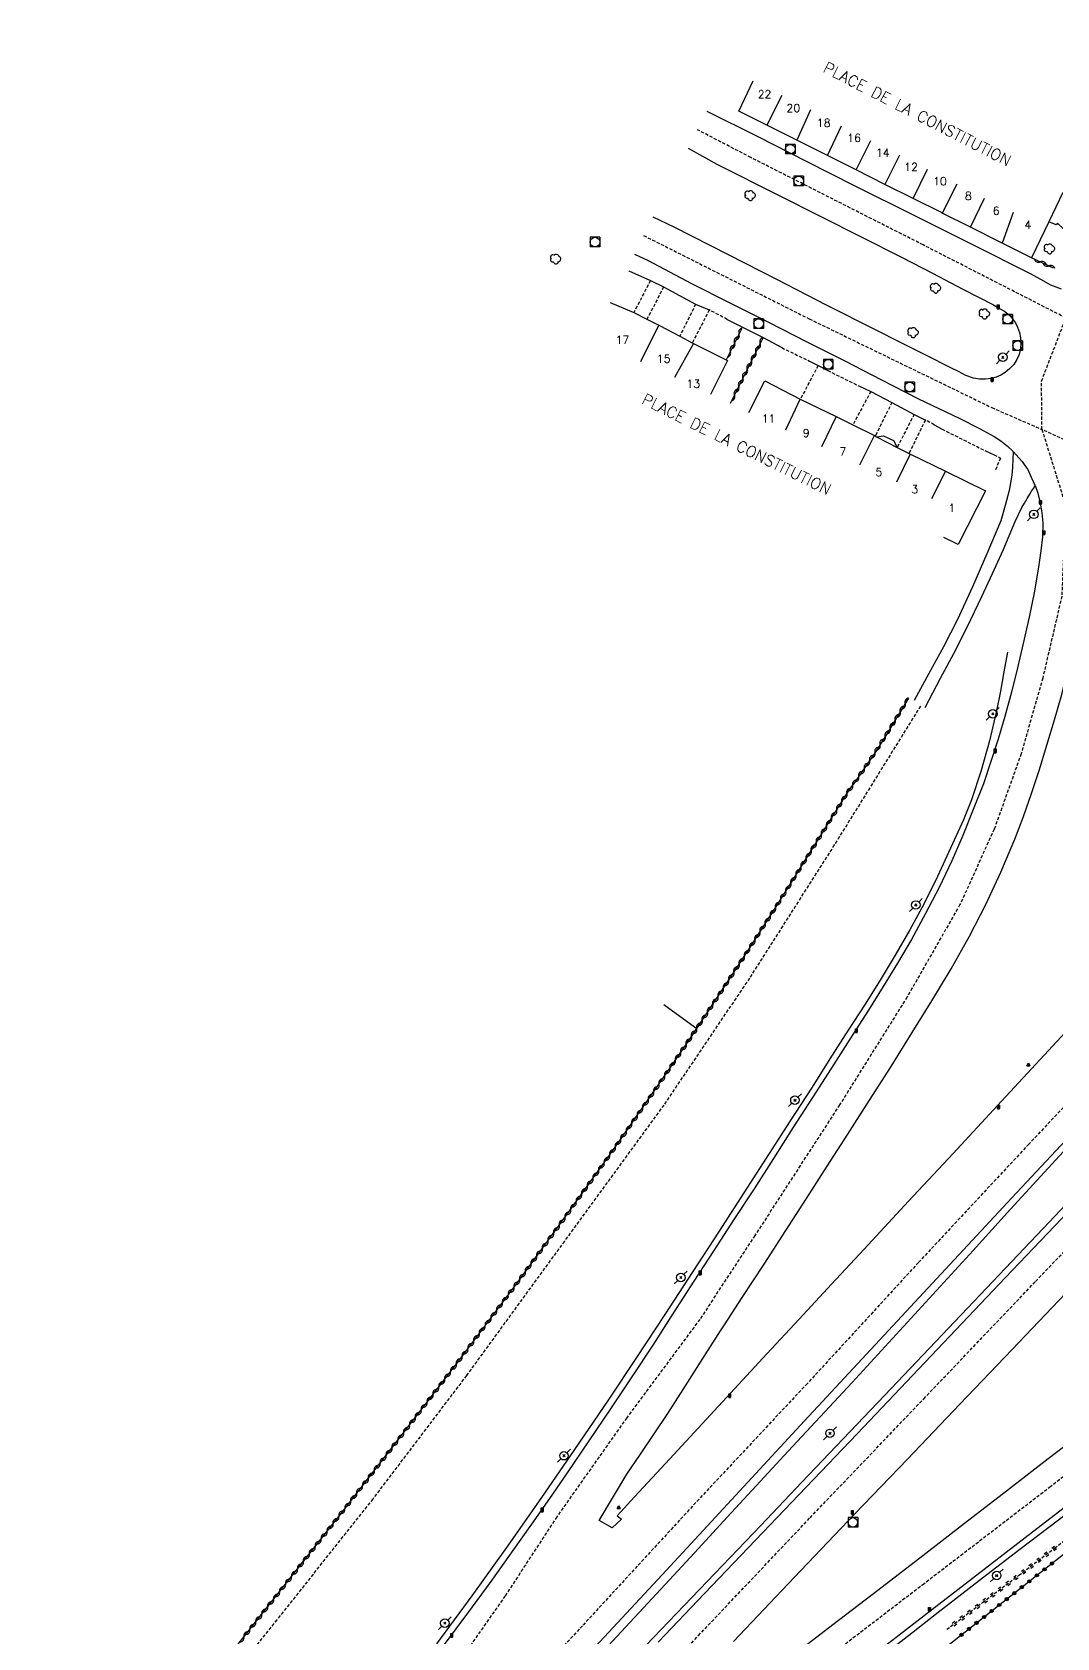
# Model space of a CAD drawing. Header units: millimetres. Extents: x 154000 to 155001, y 120000 to 121000.
# Drawn here: x 154120.4 to 154280.4, y 120240.1 to 120490.8 of the extents above; entities that cross this region are included whole.
import ezdxf
from ezdxf.enums import TextEntityAlignment as Align

# ---------------------------------------------------------------- set-up
doc = ezdxf.new("R2010")
doc.units = ezdxf.units.MM
doc.linetypes.add('DASHED', pattern=[0.75, 0.5, -0.25])
doc.layers.get('0').update_dxf_attribs({"linetype": 'CONTINUOUS'})
for name, color, linetype in [('W0001', 6, 'DASHED'), ('W0008', 7, 'CONTINUOUS'), ('W0010', 4, 'CONTINUOUS'), ('W0014', 7, 'CONTINUOUS'), ('W0070', 7, 'DASHED'), ('W0071', 7, 'CONTINUOUS'), ('W0101', 7, 'CONTINUOUS'), ('W0104', 1, 'CONTINUOUS'), ('W0112', 1, 'DASHED'), ('W0220', 5, 'DASHED'), ('W0300', 7, 'CONTINUOUS'), ('W0310', 3, 'CONTINUOUS'), ('W0323', 7, 'CONTINUOUS'), ('W0330', 7, 'CONTINUOUS'), ('W0401', 7, 'CONTINUOUS'), ('W0420', 7, 'CONTINUOUS'), ('W0473', 7, 'CONTINUOUS'), ('W0850', 7, 'CONTINUOUS'), ('W0989', 7, 'CONTINUOUS'), ('W0991', 7, 'CONTINUOUS'), ('W1102', 7, 'CONTINUOUS')]:
    doc.layers.add(name, color=color, linetype=linetype)
doc.styles.get("Standard").update_dxf_attribs({"font": 'romans.shx', "width": 0.85})

# ---------------------------------------------------------------- blocks, each defined once
blk = doc.blocks.new('T473')
for p, q in [((-0.166667, 0.166667), (0.166667, -0.166667)), ((-0.166667, -0.166667), (0.166667, 0.166667)), ((0.500001, 0.500001), (1.000002, 1.000002)), ((-1.000002, -1.000002), (-0.500001, -0.500001))]:
    blk.add_line(p, q)
blk.add_ellipse((0, 0), major_axis=(0.471405, 0.471405), ratio=1, start_param=5.4977871438, end_param=11.780972451)
blk = doc.blocks.new('T420')
for p, q in [((0.75, 0.75), (-0.75, 0.75)), ((-0.75, 0.75), (-0.75, -0.75)), ((0.75, 0.75), (0.75, -0.75)), ((0.75, -0.75), (-0.75, -0.75))]:
    blk.add_line(p, q)
blk.add_ellipse((0, 0), major_axis=(-0.53, 0.53), ratio=1, start_param=3.926991, end_param=10.210176)
blk = doc.blocks.new('T401')
for p, q in [((-0.3, 0.3), (0, 0.3)), ((-0.3, -0.25), (-0.3, 0.3)), ((-0.3, 0.15), (0, 0.15)), ((-0.3, 0), (0, 0)), ((0, 0.3), (0, -0.25)), ((-0.3, -0.15), (0, -0.15)), ((-0.3, -0.25), (-0.3, -0.3)), ((-0.3, -0.3), (0, -0.3)), ((0, -0.3), (0, -0.25))]:
    blk.add_line(p, q)
blk = doc.blocks.new('T300')
for p, q in [((-0.8, 0.51), (-0.86, 0.34)), ((-0.86, 0.34), (-0.86, 0.17)), ((-0.86, 0.17), (-0.74, 0.06)), ((-0.69, 0.63), (-0.8, 0.51)), ((-0.8, -0.06), (-0.74, 0.06)), ((-0.74, 0.06), (-0.69, 0.11)), ((-0.57, 0.69), (-0.69, 0.63)), ((-0.46, 0.69), (-0.57, 0.69)), ((-0.29, 0.63), (-0.46, 0.69)), ((-0.29, 0.63), (-0.17, 0.74)), ((-0.23, 0.57), (-0.29, 0.63)), ((-0.17, 0.74), (-0.06, 0.8)), ((-0.06, 0.8), (0.06, 0.8)), ((0.06, 0.8), (0.23, 0.74)), ((0.23, 0.74), (0.34, 0.63)), ((0.34, 0.63), (0.4, 0.51)), ((0.46, 0.46), (0.34, 0.46)), ((0.4, 0.51), (0.4, 0.46)), ((0.57, 0.4), (0.46, 0.46)), ((0.57, 0.4), (0.69, 0.29)), ((0.69, 0.29), (0.74, 0.17)), ((0.74, 0.06), (0.69, -0.17)), ((0.74, 0.17), (0.74, 0.06)), ((-0.8, -0.17), (-0.8, -0.06)), ((-0.8, -0.23), (-0.8, -0.17)), ((-0.74, -0.34), (-0.8, -0.23)), ((-0.69, -0.4), (-0.74, -0.34)), ((-0.51, -0.46), (-0.69, -0.4)), ((-0.4, -0.46), (-0.51, -0.46)), ((-0.4, -0.46), (-0.34, -0.46)), ((-0.34, -0.46), (-0.34, -0.4)), ((-0.34, -0.51), (-0.34, -0.46)), ((-0.29, -0.63), (-0.34, -0.51)), ((-0.17, -0.74), (-0.29, -0.63)), ((-0.06, -0.8), (-0.17, -0.74)), ((0.06, -0.8), (-0.06, -0.8)), ((0.17, -0.74), (0.06, -0.8)), ((0.23, -0.69), (0.17, -0.74)), ((0.29, -0.46), (0.23, -0.46)), ((0.29, -0.63), (0.23, -0.69)), ((0.46, -0.4), (0.29, -0.46)), ((0.34, -0.51), (0.29, -0.63)), ((0.34, -0.51), (0.34, -0.46)), ((0.57, -0.34), (0.46, -0.4)), ((0.63, -0.29), (0.57, -0.34)), ((0.69, -0.17), (0.63, -0.29))]:
    blk.add_line(p, q)
blk = doc.blocks.new('T850')
for p, q in [((-0.25, -0.15), (0, 0.32)), ((0, 0.32), (0.25, -0.15)), ((-0.25, -0.15), (0.25, -0.15))]:
    blk.add_line(p, q)
for major_axis in [(-0.106, 0.106), (-0.0354, 0.0354), (-0.0236, 0.0236)]:
    blk.add_ellipse((0, 0), major_axis=major_axis, ratio=1, start_param=3.926991, end_param=10.210176)
blk = doc.blocks.new('t323o')
at = {"color": 0, "linetype": 'Continuous'}
for radius in [0.25, 0.15]:
    blk.add_circle((0, 0), radius, dxfattribs=at)
blk = doc.blocks.new('t310o')
at = {"color": 0, "linetype": 'Continuous'}
for centre, start, end in [((-0.5, 0.38), 216.8699, 323.1304), ((0.5, -0.37), 36.8699, 143.1303)]:
    blk.add_arc(centre, 0.625, start, end, dxfattribs=at)
blk = doc.blocks.new('t220o')
at = {"color": 0, "linetype": 'Continuous'}
for p, q in [((-0.25, 0.25), (0.25, 0.25)), ((-0.25, -0.25), (0.25, -0.25))]:
    blk.add_line(p, q, dxfattribs=at)

msp = doc.modelspace()

# ---------------------------------------------------------------- linework, layer by layer
at = {"layer": 'W0001'}
for points in [[(154171.76, 120185.08), (154189.13, 120203.39), (154206.75, 120221.89), (154224.43, 120240.4), (154241.86, 120258.82), (154259.6, 120277.38), (154277.08, 120295.73), (154294.6, 120314.16), (154312.08, 120332.75), (154329.57, 120351.24), (154345.09, 120367.69), (154373.43, 120398), (154407.88, 120434.68), (154442.46, 120470.79), (154468.16, 120494.96), (154498.66, 120518.19), (154520.18, 120530.9), (154545.26, 120542.82), (154569.3, 120552.3), (154604.66, 120564.8), (154638.32, 120575.86)], [(154638.32, 120575.86), (154615.09, 120559.85), (154584.36, 120543.37), (154555.14, 120525.86), (154535.8, 120512.15), (154522.09, 120502.43), (154503.79, 120487.99), (154479.05, 120466.77), (154453.69, 120446.08), (154430.51, 120431.85), (154407.14, 120422.5), (154343.06, 120414.46), (154315.07, 120418.05), (154291.08, 120422.67), (154278.06, 120428.77)], [(154171.76, 120185.08), (154199.54, 120202.23), (154219.56, 120217.66), (154239.63, 120233.21), (154259.41, 120248.36), (154279.25, 120263.59), (154299.51, 120279.31), (154309.41, 120286.84), (154329.1, 120302.12), (154348.76, 120317.52), (154368.41, 120333.15), (154387.62, 120349.2), (154406.63, 120365.51), (154434.14, 120390.23), (154461.32, 120416.25), (154485.56, 120440.14), (154512.93, 120465.66), (154522.62, 120473.74), (154544.76, 120490.97), (154575.14, 120511.91), (154607.08, 120531.09), (154640.62, 120548.01), (154678.9, 120564.32)], [(154432, 120483.12), (154398.94, 120447.96), (154364.98, 120411.92), (154338.11, 120383.43), (154321.8, 120366), (154293.73, 120336.02), (154276.01, 120317.16), (154258.79, 120298.68), (154241.44, 120279.79), (154224.02, 120261.18), (154206.33, 120241.96), (154189.04, 120223.31), (154173.26, 120206.33), (154155.91, 120187.7), (154145.33, 120176.34)], [(154281.8, 120446.18), (154259.52, 120457.58), (154232.62, 120471.23), (154224.27, 120475.57)], [(154215.88, 120459.05), (154241.73, 120446.04), (154270.23, 120432.18), (154278.06, 120428.77)], [(154278.06, 120428.77), (154278, 120436.32), (154281.8, 120446.18)], [(154278.06, 120428.77), (154281.75, 120416.91), (154281.16, 120402.73), (154278.18, 120389.92), (154274.82, 120378.13), (154270.62, 120366.34), (154265.26, 120354.58), (154257.01, 120340.14), (154246.47, 120323.29), (154233.25, 120302.9), (154224.64, 120289.79), (154213.24, 120274.43), (154202.33, 120258.98), (154194.25, 120246.6), (154184.22, 120232.29), (154173.77, 120217.82), (154163.1, 120204.26), (154152.84, 120189.67), (154145.33, 120176.34)]]:
    msp.add_lwpolyline(points, dxfattribs=at)
at = {"layer": 'W0008'}
for points in [[(154222.85, 120472.67), (154227.31, 120470.19), (154237.02, 120465.32), (154243.42, 120462.1), (154249.83, 120458.87), (154256.22, 120455.62), (154260.98, 120453.16), (154265.73, 120450.69), (154270.48, 120448.21), (154271.35, 120447.72), (154272.22, 120447.22), (154272.98, 120446.62), (154273.48, 120446.04), (154273.91, 120445.4), (154274.26, 120444.73), (154274.55, 120443.92), (154274.73, 120443.07), (154274.79, 120442.23), (154274.7, 120441.35), (154274.49, 120440.47), (154274.15, 120439.67), (154273.65, 120438.91), (154273.02, 120438.22), (154272.31, 120437.65), (154271.64, 120437.24), (154270.9, 120436.93), (154270.15, 120436.71), (154269.24, 120436.61), (154268.31, 120436.64), (154267.4, 120436.78), (154266.19, 120437.19), (154265.02, 120437.8), (154263.86, 120438.41), (154259.93, 120440.37), (154256, 120442.34), (154252.07, 120444.31), (154244.42, 120448.2), (154236.78, 120452.13), (154229.14, 120456.05), (154220.65, 120460.38), (154217.37, 120461.9)], [(154273.55, 120425.33), (154273.61, 120425.28), (154274.48, 120424.32), (154274.95, 120423.74), (154275.4, 120423.13), (154275.84, 120422.52)], [(154275.84, 120422.52), (154276.4, 120421.3), (154276.96, 120420.07), (154276.98, 120420.01), (154277.42, 120418.81), (154277.8, 120417.3), (154278.06, 120415.74), (154278.2, 120414.18), (154278.16, 120412.01), (154277.89, 120409.82), (154277.58, 120407.64), (154276.91, 120403.52), (154276.06, 120399.43), (154275.13, 120395.35), (154274.24, 120391.52), (154273.3, 120387.72), (154272.27, 120383.93), (154271.21, 120380.42), (154270.08, 120376.93), (154268.96, 120373.44)], [(154277.65, 120375.5), (154278.85, 120379.46), (154280.04, 120383.42), (154281.15, 120387.4), (154282.32, 120392.03), (154283.39, 120396.69), (154284.31, 120401.38), (154285.03, 120405.32), (154285.66, 120409.27), (154285.98, 120413.24), (154286, 120414.29), (154285.99, 120415.34), (154285.98, 120416.39)], [(154213.28, 120265.6), (154215.41, 120268.76), (154217.54, 120271.92), (154219.65, 120275.1), (154222.41, 120279.39), (154225.13, 120283.7), (154227.87, 120288), (154228.48, 120288.94), (154231.26, 120293.23), (154234.68, 120298.44), (154238.08, 120303.65), (154241.32, 120308.67), (154244.55, 120313.7), (154247.76, 120318.73), (154251.14, 120324), (154254.51, 120329.27), (154257.82, 120334.58), (154260.89, 120339.54), (154263.91, 120344.54), (154266.76, 120349.63), (154269.29, 120354.59), (154271.66, 120359.64), (154273.84, 120364.76), (154275.17, 120368.32), (154276.41, 120371.91), (154277.65, 120375.5)], [(154268.96, 120373.44), (154267.34, 120369.41), (154265.72, 120365.38), (154263.99, 120361.4), (154262, 120357.25), (154259.89, 120353.16), (154257.68, 120349.12), (154255.52, 120345.41), (154253.26, 120341.75), (154250.99, 120338.1), (154248.09, 120333.53), (154245.15, 120328.98), (154242.22, 120324.44), (154239.18, 120319.69), (154236.15, 120314.94), (154233.11, 120310.2), (154229.98, 120305.38), (154226.85, 120300.56), (154223.71, 120295.74), (154220.5, 120290.76), (154217.29, 120285.79), (154214.05, 120280.83), (154210.71, 120275.81), (154207.34, 120270.81), (154203.94, 120265.83), (154201.17, 120261.82), (154198.39, 120257.82), (154195.58, 120253.84), (154192, 120248.87), (154188.38, 120243.92), (154184.73, 120239.01)], [(154314.44, 120369.57), (154307.94, 120362.67), (154301.44, 120355.78), (154294.96, 120348.87), (154287.01, 120340.33), (154279.08, 120331.76), (154271.14, 120323.2), (154264.19, 120315.72), (154257.24, 120308.25), (154250.29, 120300.77), (154245.22, 120295.31), (154240.16, 120289.85), (154235.09, 120284.39), (154230.04, 120278.94), (154224.99, 120273.49), (154219.95, 120268.03), (154217.21, 120265.05), (154214.47, 120262.07), (154211.73, 120259.09), (154212.4, 120258.59), (154210.96, 120257.24), (154208.92, 120258.4), (154213.28, 120265.6)], [(154218.17, 120239.37), (154225.37, 120246.97), (154233.32, 120255.29), (154241.27, 120263.61), (154249.21, 120271.93), (154256.92, 120280.04), (154264.62, 120288.16), (154272.32, 120296.27), (154277.85, 120302.08), (154283.38, 120307.88), (154288.91, 120313.7), (154295.62, 120320.8), (154302.32, 120327.92), (154309.02, 120335.03), (154313.98, 120340.27), (154318.93, 120345.51), (154323.89, 120350.74), (154329.31, 120356.49), (154334.73, 120362.23), (154340.14, 120367.98)], [(154298.68, 120335.81), (154290.23, 120326.79), (154281.79, 120317.78), (154273.35, 120308.76), (154262.33, 120296.93), (154251.33, 120285.09), (154240.34, 120273.24), (154233.37, 120265.71), (154226.4, 120258.17), (154219.44, 120250.64), (154209.74, 120240.18), (154200.04, 120229.73), (154190.34, 120219.29), (154180.63, 120208.83), (154170.92, 120198.37), (154161.21, 120187.92), (154153.24, 120179.37), (154150.1, 120176)], [(154229.9, 120239.5), (154239.38, 120249.46), (154248.86, 120259.4), (154257.05, 120267.97), (154265.23, 120276.54), (154273.41, 120285.1), (154279.68, 120291.67), (154285.95, 120298.24), (154292.19, 120304.83), (154296.2, 120309.1), (154300.19, 120313.39), (154304.19, 120317.68)], [(154295.16, 120280.35), (154289.79, 120276.23), (154284.43, 120272.11), (154279.06, 120267.99), (154272.52, 120262.95), (154265.99, 120257.91), (154259.45, 120252.87), (154252.43, 120247.47), (154245.42, 120242.07), (154238.4, 120236.67)], [(154173.24, 120176), (154173.43, 120176.18), (154174.87, 120177.5), (154179.85, 120181.62), (154185.04, 120185.5), (154190.22, 120189.38), (154195.48, 120193.48), (154200.74, 120197.58), (154206, 120201.67), (154210.14, 120204.88), (154214.28, 120208.09), (154218.42, 120211.3), (154224.78, 120216.28), (154231.14, 120221.27), (154237.49, 120226.25), (154245.26, 120232.31), (154253.03, 120238.37), (154260.81, 120244.41), (154275.44, 120255.74), (154290.1, 120267.04), (154304.75, 120278.33)]]:
    msp.add_lwpolyline(points, dxfattribs=at)
at = {"layer": 'W0010'}
for points in [[(154272.66, 120394), (154272.12, 120390.94), (154271.58, 120387.88), (154270.97, 120384.84), (154269.85, 120380.15), (154268.57, 120375.5), (154267.04, 120370.94), (154266.64, 120369.88), (154266.22, 120368.83), (154265.81, 120367.78)], [(154335.47, 120373.66), (154328.66, 120366.38), (154321.84, 120359.1), (154315.03, 120351.82), (154310.91, 120347.42), (154306.8, 120343.02), (154302.68, 120338.62), (154296.75, 120332.36), (154290.81, 120326.11), (154284.9, 120319.82), (154279.01, 120313.42), (154273.16, 120306.99), (154267.3, 120300.55), (154261.03, 120293.67), (154254.74, 120286.79), (154248.44, 120279.93), (154243.45, 120274.56), (154238.45, 120269.19), (154233.45, 120263.82), (154228.93, 120258.92), (154224.42, 120254.02), (154219.9, 120249.12), (154214.46, 120243.23), (154209.01, 120237.35)], [(154265.81, 120367.78), (154263.78, 120363.38), (154261.76, 120358.98), (154259.61, 120354.64), (154257.42, 120350.64), (154255.13, 120346.69), (154252.78, 120342.78), (154250.34, 120338.84), (154247.83, 120334.94), (154245.33, 120331.04), (154242.06, 120325.92), (154238.78, 120320.81), (154235.49, 120315.7), (154231.53, 120309.54), (154227.55, 120303.4), (154223.56, 120297.26), (154219.18, 120290.55), (154214.77, 120283.86), (154210.33, 120277.2), (154205.11, 120269.49), (154199.84, 120261.81), (154194.49, 120254.18), (154189.07, 120246.64), (154183.56, 120239.14)], [(154216.21, 120238.88), (154222.19, 120245.12), (154228.17, 120251.36), (154234.15, 120257.6), (154240.6, 120264.36), (154247.03, 120271.14), (154253.47, 120277.92), (154259.45, 120284.2), (154265.44, 120290.48), (154271.41, 120296.76), (154279.2, 120304.99), (154286.98, 120313.23), (154294.76, 120321.46), (154302.11, 120329.22), (154309.46, 120336.97), (154316.81, 120344.72), (154320.45, 120348.55), (154324.09, 120352.39), (154327.72, 120356.23)], [(154252.45, 120236.72), (154257.71, 120240.81), (154261.39, 120243.68), (154265.08, 120246.55), (154268.77, 120249.42), (154274.59, 120253.89), (154280.43, 120258.35), (154286.27, 120262.81), (154292.51, 120267.61), (154298.73, 120272.41), (154304.95, 120277.24), (154307.16, 120278.97), (154309.37, 120280.71), (154311.58, 120282.44)]]:
    msp.add_lwpolyline(points, dxfattribs=at)
at = {"layer": 'W0014'}
for points in [[(154281.13, 120450.69), (154279.46, 120451.31), (154277.87, 120452.2), (154276.29, 120453.09), (154267.15, 120457.65), (154258.01, 120462.21), (154248.88, 120466.78), (154241.32, 120470.61), (154233.76, 120474.45), (154225.78, 120478.42)], [(154214.45, 120456.16), (154216.61, 120455.16), (154223.33, 120451.56), (154229.35, 120448.53), (154235.37, 120445.51), (154241.38, 120442.47), (154247.2, 120439.51), (154253, 120436.54), (154258.81, 120433.56)], [(154213.58, 120453.55), (154216.93, 120452.01), (154219, 120451.02)], [(154219, 120451.02), (154224, 120448.31), (154226.13, 120447.44)], [(154228.93, 120445.96), (154234.52, 120443.12), (154237.44, 120441.54)], [(154241.77, 120439.44), (154243.11, 120438.75)], [(154243.11, 120438.75), (154244.61, 120437.98)], [(154249.48, 120435.56), (154251.35, 120434.7), (154254.64, 120432.99), (154258.11, 120431.12), (154259.86, 120430.24)], [(154258.81, 120433.56), (154261.98, 120432.05), (154265.16, 120430.53), (154268.29, 120428.92), (154269.44, 120428.31), (154270.59, 120427.69), (154271.67, 120426.99), (154272.67, 120426.17), (154273.53, 120425.36)], [(154261.24, 120429.5), (154262.46, 120428.82)], [(154269.27, 120425.41), (154270.6, 120424.82)]]:
    msp.add_lwpolyline(points, dxfattribs=at)
at = {"layer": 'W0070'}
msp.add_lwpolyline([(154259.1, 120385.57), (154245.64, 120363.88), (154232.4, 120343.08), (154219.02, 120323.26), (154203.51, 120302.01), (154188.22, 120281.03), (154173.58, 120261.74), (154158.62, 120242.88), (154143.66, 120224.28), (154128.39, 120205.07), (154120.41, 120195.25)], dxfattribs=at)
at = {"layer": 'W0071'}
for points in [[(154273.55, 120425.33), (154273.51, 120424.09), (154273.47, 120422.85), (154273.38, 120421.62), (154272.95, 120419.23), (154272.31, 120416.88), (154271.67, 120414.52)], [(154259.85, 120385.35), (154262.25, 120389.91), (154264.65, 120394.47), (154266.98, 120399.07), (154268.69, 120402.67), (154270.35, 120406.29), (154271.99, 120409.92), (154272.94, 120412.15), (154273.87, 120414.39), (154274.94, 120416.56), (154275.35, 120417.26), (154275.77, 120417.96), (154276.19, 120418.66), (154276.45, 120419.11), (154276.72, 120419.56), (154276.98, 120420.01)], [(154271.67, 120414.52), (154269.45, 120409.35), (154267.24, 120404.18), (154264.88, 120399.09), (154262.69, 120394.84), (154260.39, 120390.65), (154258.1, 120386.46)]]:
    msp.add_lwpolyline(points, dxfattribs=at)
at = {"layer": 'W0101'}
for points in [[(154230.72, 120478.49), (154232.97, 120483.19)], [(154235.12, 120476.29), (154230.72, 120478.49)], [(154239.77, 120473.95), (154235.12, 120476.29)], [(154244.58, 120471.54), (154239.77, 120473.95)], [(154249.05, 120469.3), (154244.58, 120471.54)], [(154253.55, 120467.04), (154249.05, 120469.3)], [(154257.95, 120464.84), (154253.55, 120467.04)], [(154262.51, 120462.55), (154262.47, 120462.58), (154257.95, 120464.84)], [(154266.92, 120460.35), (154262.51, 120462.55)], [(154271.85, 120457.87), (154266.92, 120460.35)], [(154279.14, 120461.21), (154276.43, 120455.58)], [(154293.16, 120461.19), (154287.02, 120454.75), (154286.58, 120455.17), (154283.61, 120457.99), (154280.49, 120460.97), (154280.26, 120460.72), (154279.14, 120461.21)], [(154276.43, 120455.58), (154271.85, 120457.87)], [(154210.67, 120448.58), (154214.35, 120447.02), (154216.4, 120445.98), (154218.24, 120445.05)], [(154218.24, 120445.05), (154218.37, 120444.99), (154221.51, 120443.34), (154223.48, 120442.31), (154223.66, 120442.21)], [(154223.66, 120442.21), (154228.74, 120439.64), (154228.96, 120439.53), (154226.3, 120434.25)], [(154232.3, 120431.42), (154234.81, 120436.34)], [(154234.81, 120436.34), (154240.33, 120433.52)], [(154240.33, 120433.52), (154245.95, 120430.77)], [(154245.95, 120430.77), (154248.54, 120429.5), (154251.93, 120427.84)], [(154251.93, 120427.84), (154252.06, 120427.77), (154252.1, 120427.66), (154252.23, 120427.59), (154255.45, 120425.95), (154257.31, 120425.01), (154257.47, 120424.93)], [(154257.47, 120424.93), (154257.52, 120424.9), (154262.98, 120422.24)], [(154262.98, 120422.24), (154269.25, 120419.18), (154264.98, 120410.79), (154262.77, 120411.92)]]:
    msp.add_lwpolyline(points, dxfattribs=at)
at = {"layer": 'W0104'}
msp.add_lwpolyline([(154252.23, 120427.59), (154253.33, 120427.77), (154254.91, 120427.04), (154255.45, 120425.95)], dxfattribs=at)
at = {"layer": 'W0112'}
for points in [[(154216.93, 120452.01), (154214.35, 120447.02)], [(154219, 120451.02), (154216.4, 120445.98)], [(154224, 120448.31), (154221.51, 120443.34)], [(154228.93, 120445.96), (154226.13, 120447.44), (154223.48, 120442.31)], [(154237.44, 120441.54), (154241.77, 120439.44)], [(154243.11, 120438.75), (154240.36, 120433.51)], [(154244.61, 120437.98), (154249.48, 120435.56)], [(154251.35, 120434.7), (154248.54, 120429.5)], [(154254.64, 120432.99), (154252.06, 120427.77)], [(154258.11, 120431.12), (154255.45, 120425.95)], [(154261.24, 120429.5), (154259.86, 120430.24), (154257.31, 120425.01)], [(154262.46, 120428.82), (154269.27, 120425.41)], [(154270.6, 120424.82), (154271.58, 120424.3), (154270.7, 120422.21)]]:
    msp.add_lwpolyline(points, dxfattribs=at)
at = {"layer": 'W0220'}
msp.add_lwpolyline([(154263.21, 120241.39), (154268.83, 120245.61), (154274.45, 120249.83), (154280.04, 120254.08), (154284.77, 120257.77), (154289.48, 120261.48), (154294.21, 120265.18), (154298.54, 120268.53), (154302.89, 120271.86), (154307.23, 120275.19)], dxfattribs=at)
at = {"layer": 'W0310'}
for points in [[(154279.88, 120453.98), (154276.43, 120455.58)], [(154231.19, 120444.52), (154228.74, 120439.64)], [(154234.52, 120443.12), (154229.37, 120432.8)], [(154257.21, 120386.8), (154255.5, 120383.97), (154253.78, 120381.14), (154252.01, 120378.34), (154250.89, 120376.66), (154249.75, 120374.99), (154248.61, 120373.33)], [(154247.64, 120371.96), (154248.61, 120373.33)], [(154127.36, 120207.31), (154133.66, 120215.23), (154144.77, 120229.23), (154152.75, 120239.29), (154160.71, 120249.36), (154168.63, 120259.48), (154177.86, 120271.38), (154187.03, 120283.33), (154196.06, 120295.39), (154203.43, 120305.47), (154210.7, 120315.63), (154217.84, 120325.88), (154222.61, 120332.9), (154224.16, 120335.22), (154227.32, 120339.96), (154231.98, 120347.07), (154237.25, 120355.33), (154242.45, 120363.65), (154247.64, 120371.96)]]:
    msp.add_lwpolyline(points, dxfattribs=at)
at = {"layer": 'W0323'}
msp.add_lwpolyline([(154257.33, 120207.61), (154249.78, 120216.46), (154243.6, 120223.57), (154264.09, 120239.43), (154283.17, 120254.46)], dxfattribs=at)
at = {"layer": 'W0330'}
msp.add_lwpolyline([(154219.04, 120338.97), (154220.36, 120338), (154224.16, 120335.22)], dxfattribs=at)
at = {"layer": 'W1102'}
for points in [[(154237.44, 120480.93), (154235.12, 120476.29)], [(154241.91, 120478.67), (154239.77, 120473.95)], [(154244.58, 120471.54), (154246.77, 120476.2)], [(154249.05, 120469.3), (154251.36, 120473.88)], [(154255.83, 120471.61), (154253.55, 120467.04)], [(154257.95, 120464.84), (154260.17, 120469.42)], [(154264.79, 120467.08), (154262.51, 120462.55)], [(154281.34, 120465.77), (154279.14, 120461.21)], [(154266.92, 120460.35), (154269.1, 120464.9)], [(154273.56, 120462.64), (154271.85, 120457.87)], [(154215.45, 120439.37), (154218.24, 120445.05)], [(154223.66, 120442.21), (154220.69, 120436.9)], [(154238.09, 120428.69), (154240.33, 120433.52)], [(154245.95, 120430.77), (154243.63, 120426.07)], [(154249.65, 120423.23), (154251.93, 120427.84)], [(154257.47, 120424.93), (154255.36, 120420.53)], [(154262.98, 120422.24), (154260.83, 120417.95)]]:
    msp.add_lwpolyline(points, dxfattribs=at)

# ---------------------------------------------------------------- block references
at = {"layer": 'W0220'}
for p, rotation in [((154279.97, 120254.04), 37.27275068273458), ((154277.59, 120252.22), 37.27275068273458), ((154278.78, 120253.13), 37.27275068273458), ((154274, 120249.5), 36.90577987935474), ((154275.2, 120250.4), 37.27275068273458), ((154276.39, 120251.31), 37.27275068273458), ((154270.4, 120246.79), 36.90577987935474), ((154271.6, 120247.69), 36.90577987935474), ((154272.8, 120248.6), 36.90577987935474), ((154266.81, 120244.09), 36.90088332050806), ((154268.01, 120244.99), 36.90088332050806), ((154269.21, 120245.89), 36.90577987935474), ((154264.41, 120242.29), 36.90088332050806), ((154265.61, 120243.19), 36.90088332050806)]:
    msp.add_blockref('t220o', p, dxfattribs=dict(at, rotation=rotation))
at = {"layer": 'W0300', "rotation": 359.9999899820874}
for p in [(154232.55, 120465.28), (154279.28, 120456.96), (154202.18, 120455.36), (154261.49, 120450.82), (154269.12, 120446.79), (154257.98, 120443.89)]:
    msp.add_blockref('T300', p, dxfattribs=at)
at = {"layer": 'W0310'}
for p, rotation in [((154277.8, 120454.95), 155.2227525425616), ((154279.16, 120454.32), 155.2227525425616), ((154230.08, 120442.32), 243.3645609227468), ((154230.76, 120443.66), 243.3645609227468), ((154234.06, 120442.2), 243.4957821298032), ((154229.41, 120440.98), 243.3645609227468), ((154232.72, 120439.51), 243.4957821298032), ((154233.39, 120440.86), 243.4957821298032), ((154231.38, 120436.83), 243.4957821298032), ((154232.05, 120438.17), 243.4957821298032), ((154230.04, 120434.14), 243.4957821298032), ((154230.71, 120435.49), 243.4957821298032), ((154255.92, 120384.67), 238.7632106379617), ((154256.7, 120385.96), 238.7632106379617), ((154254.37, 120382.11), 238.7573907833849), ((154255.15, 120383.39), 238.7573907833849), ((154252.78, 120379.56), 237.7120303678115), ((154253.58, 120380.83), 237.7120303678115), ((154251.15, 120377.05), 236.3099324742493), ((154251.98, 120378.29), 236.3099324742493), ((154249.46, 120374.57), 235.6726395944109), ((154250.31, 120375.8), 235.6800743294533), ((154247.61, 120371.9), 57.99090018835548), ((154248.51, 120373.18), 54.61326747894817), ((154246.02, 120369.36), 57.99090018835548), ((154246.81, 120370.63), 57.99090018835548), ((154244.43, 120366.82), 57.99090018835548), ((154245.22, 120368.09), 57.99090018835548), ((154242.84, 120364.27), 57.99090018835548), ((154243.63, 120365.54), 57.99090018835548), ((154241.25, 120361.73), 57.99090018845462), ((154242.04, 120363), 57.99090018845462), ((154239.66, 120359.18), 57.99090018845462), ((154240.45, 120360.46), 57.99090018845462), ((154238.07, 120356.64), 57.99090018845462), ((154238.86, 120357.91), 57.99090018845462), ((154236.47, 120354.1), 57.44947245274935), ((154237.27, 120355.37), 57.99090018845462), ((154234.85, 120351.58), 57.44947245274935), ((154235.66, 120352.84), 57.44947245274935), ((154233.24, 120349.05), 57.44947245274935), ((154234.04, 120350.31), 57.44947245274935), ((154231.62, 120346.52), 56.77782606380887), ((154232.43, 120347.78), 57.44947245274935), ((154229.97, 120344.01), 56.77782606380887), ((154230.8, 120345.27), 56.77782606380887), ((154228.33, 120341.5), 56.77782606380887), ((154229.15, 120342.76), 56.77782606380887), ((154226.68, 120339), 56.32387916059044), ((154227.51, 120340.25), 56.77782606380887), ((154225.02, 120336.5), 56.32387916059044), ((154225.85, 120337.75), 56.32387916059044), ((154223.35, 120334.01), 56.30993247418573), ((154224.18, 120335.25), 56.32387916059044), ((154221.68, 120331.52), 55.81398283130265), ((154222.52, 120332.76), 55.81398283130265), ((154219.99, 120329.04), 55.81398283130265), ((154220.83, 120330.28), 55.81398283130265), ((154218.3, 120326.55), 55.81398283130265), ((154219.15, 120327.79), 55.81398283130265), ((154216.6, 120324.09), 55.12786492964578), ((154217.45, 120325.32), 55.12786492964578), ((154214.88, 120321.63), 55.12786492964578), ((154215.74, 120322.86), 55.12786492964578), ((154213.17, 120319.16), 55.12786492964578), ((154214.02, 120320.39), 55.12786492964578), ((154211.45, 120316.7), 55.12786492964578), ((154212.31, 120317.93), 55.12786492964578), ((154209.72, 120314.25), 54.39247339974206), ((154210.59, 120315.47), 54.39247339974206), ((154207.97, 120311.82), 54.39247339974206), ((154208.84, 120313.03), 54.39247339974206), ((154206.22, 120309.38), 54.39247339974206), ((154207.1, 120310.6), 54.39247339974206), ((154204.48, 120306.94), 54.39247339974206), ((154205.35, 120308.16), 54.39247339974206), ((154202.72, 120304.5), 53.84480597871729), ((154203.6, 120305.72), 54.39247339974206), ((154200.95, 120302.08), 53.84480597871729), ((154201.84, 120303.29), 53.84480597871729), ((154199.18, 120299.66), 53.84480597871729), ((154200.07, 120300.87), 53.84480597871729), ((154196.53, 120296.03), 53.84480597871729), ((154197.41, 120297.24), 53.84480597871729), ((154198.3, 120298.45), 53.84480597871729), ((154194.74, 120293.62), 53.17803332212773), ((154195.64, 120294.82), 53.17803332212773), ((154192.94, 120291.22), 53.17803332212773), ((154193.84, 120292.42), 53.17803332212773), ((154191.14, 120288.82), 53.17803332212773), ((154192.04, 120290.02), 53.17803332212773), ((154189.34, 120286.42), 53.17803332212773), ((154190.24, 120287.62), 53.17803332212773), ((154187.54, 120284.01), 53.17803332212773), ((154188.44, 120285.21), 53.17803332212773), ((154185.73, 120281.63), 52.50933107381292), ((154186.64, 120282.82), 52.50933107381292), ((154183.9, 120279.25), 52.50933107381292), ((154184.81, 120280.44), 52.50933107381292), ((154182.08, 120276.87), 52.50933107381292), ((154182.99, 120278.06), 52.50933107381292), ((154180.25, 120274.49), 52.50933107381292), ((154181.16, 120275.68), 52.50933107381292), ((154178.42, 120272.11), 52.50933107381292), ((154179.34, 120273.3), 52.50933107381292), ((154175.67, 120268.55), 52.18906600766113), ((154176.59, 120269.73), 52.18906600766113), ((154177.51, 120270.92), 52.18906600766113), ((154173.83, 120266.18), 52.18906600766113), ((154174.75, 120267.36), 52.18906600766113), ((154171.99, 120263.81), 52.18906600766113), ((154172.91, 120264.99), 52.18906600766113), ((154170.15, 120261.44), 52.18906600766113), ((154171.07, 120262.62), 52.18906600766113), ((154168.31, 120259.07), 51.9442509475184), ((154169.23, 120260.25), 52.18906600766113), ((154166.46, 120256.71), 51.9442509475184), ((154167.39, 120257.89), 51.9442509475184), ((154164.61, 120254.34), 51.9442509475184), ((154165.54, 120255.53), 51.9442509475184), ((154162.76, 120251.98), 51.9442509475184), ((154163.69, 120253.16), 51.9442509475184), ((154159.98, 120248.44), 51.66836901741589), ((154160.91, 120249.62), 51.9442509475184), ((154161.84, 120250.8), 51.9442509475184), ((154158.12, 120246.09), 51.66836901741589), ((154159.05, 120247.27), 51.66836901741589), ((154156.26, 120243.74), 51.66836901741589), ((154157.19, 120244.91), 51.66836901741589), ((154154.4, 120241.38), 51.66836901741589), ((154155.33, 120242.56), 51.66836901741589), ((154153.47, 120240.21), 51.66836901741589)]:
    msp.add_blockref('t310o', p, dxfattribs=dict(at, rotation=rotation))
at = {"layer": 'W0323', "rotation": 38.24359314924008}
for p in [(154279.64, 120251.68), (154277.28, 120249.82), (154278.46, 120250.75), (154273.75, 120247.03), (154274.92, 120247.96), (154276.1, 120248.89), (154270.21, 120244.25), (154271.39, 120245.18), (154272.57, 120246.11), (154266.68, 120241.46), (154267.86, 120242.39), (154269.03, 120243.32), (154265.5, 120240.54)]:
    msp.add_blockref('t323o', p, dxfattribs=at)
at = {"layer": 'W0401', "rotation": 359.9999899820874}
for p in [(154271.39, 120447.92), (154270.43, 120436.58), (154277.99, 120417.38), (154278.51, 120412.64), (154270.89, 120378.57), (154249.24, 120334.88), (154271.44, 120322.95), (154224.87, 120297.05), (154229.46, 120277.88), (154200.18, 120260.06), (154248.61, 120259.64), (154260.66, 120244.5), (154186.06, 120240.44)]:
    msp.add_blockref('T401', p, dxfattribs=at)
at = {"layer": 'W0420'}
msp.add_blockref('T420', (154238.79, 120472.54), dxfattribs=at)
at = {"layer": 'W0420', "rotation": 359.9999899820874}
for p in [(154240.09, 120467.56), (154208.29, 120458.02), (154233.84, 120445.29), (154272.71, 120445.99), (154274.26, 120441.86), (154244.69, 120438.93), (154257.41, 120435.4), (154248.55, 120258.08)]:
    msp.add_blockref('T420', p, dxfattribs=at)
at = {"layer": 'W0473', "rotation": 359.9999899820874}
for p in [(154271.96, 120440.04), (154276.79, 120415.51), (154270.38, 120384.37), (154258.38, 120354.51), (154239.5, 120324.04), (154221.67, 120296.33), (154244.97, 120272), (154203.44, 120268.5), (154271, 120249.79), (154184.83, 120242.34)]:
    msp.add_blockref('T473', p, dxfattribs=at)
at = {"layer": 'W0850'}
for p in [(154275.94, 120329.56), (154211.98, 120260.43)]:
    msp.add_blockref('T850', p, dxfattribs=at)

# ---------------------------------------------------------------- texts
at = {"layer": 'W0989'}
for rotation, p in [(332.7651, (154260.2, 120477.22)), (333.6453, (154232, 120425.66))]:
    msp.add_text('PLACE DE LA CONSTITUTION   ', height=1.75, rotation=rotation, dxfattribs=at).set_placement(p, align=Align.MIDDLE_CENTER)
at = {"layer": 'W0991'}
for s, p in [('22', (154234.75, 120481.11)), ('20', (154239.25, 120478.96)), ('18', (154243.99, 120476.65)), ('16', (154248.72, 120474.3)), ('14', (154253.21, 120471.99)), ('12', (154257.62, 120469.76)), ('10', (154262.14, 120467.53)), ('8', (154266.57, 120465.25)), ('6', (154270.9, 120462.92)), ('4', (154275.88, 120460.7)), ('17', (154212.57, 120442.75)), ('15', (154219, 120439.82)), ('13', (154223.63, 120435.9)), ('11', (154235.37, 120430.46)), ('9', (154241.27, 120428.21)), ('7', (154246.97, 120425.32)), ('5', (154252.61, 120422.11)), ('3', (154258.2, 120419.43)), ('1', (154264, 120416.52))]:
    msp.add_text(s, height=1.25, dxfattribs=at).set_placement(p, align=Align.MIDDLE_CENTER)

doc.saveas('drawing.dxf')
